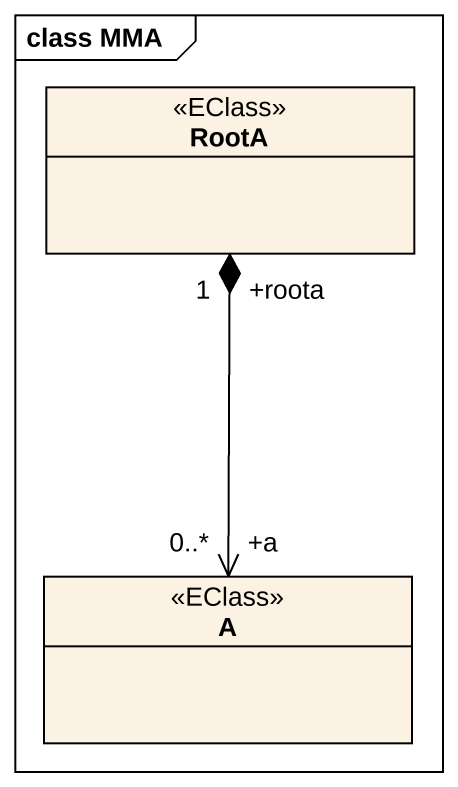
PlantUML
@startuml
mainframe class MMA
hide circle
hide empty members
class RootA <<EClass>>
class A <<EClass>>
A "+a\n0..*" <-up-* "+roota\n1" RootA
@enduml
